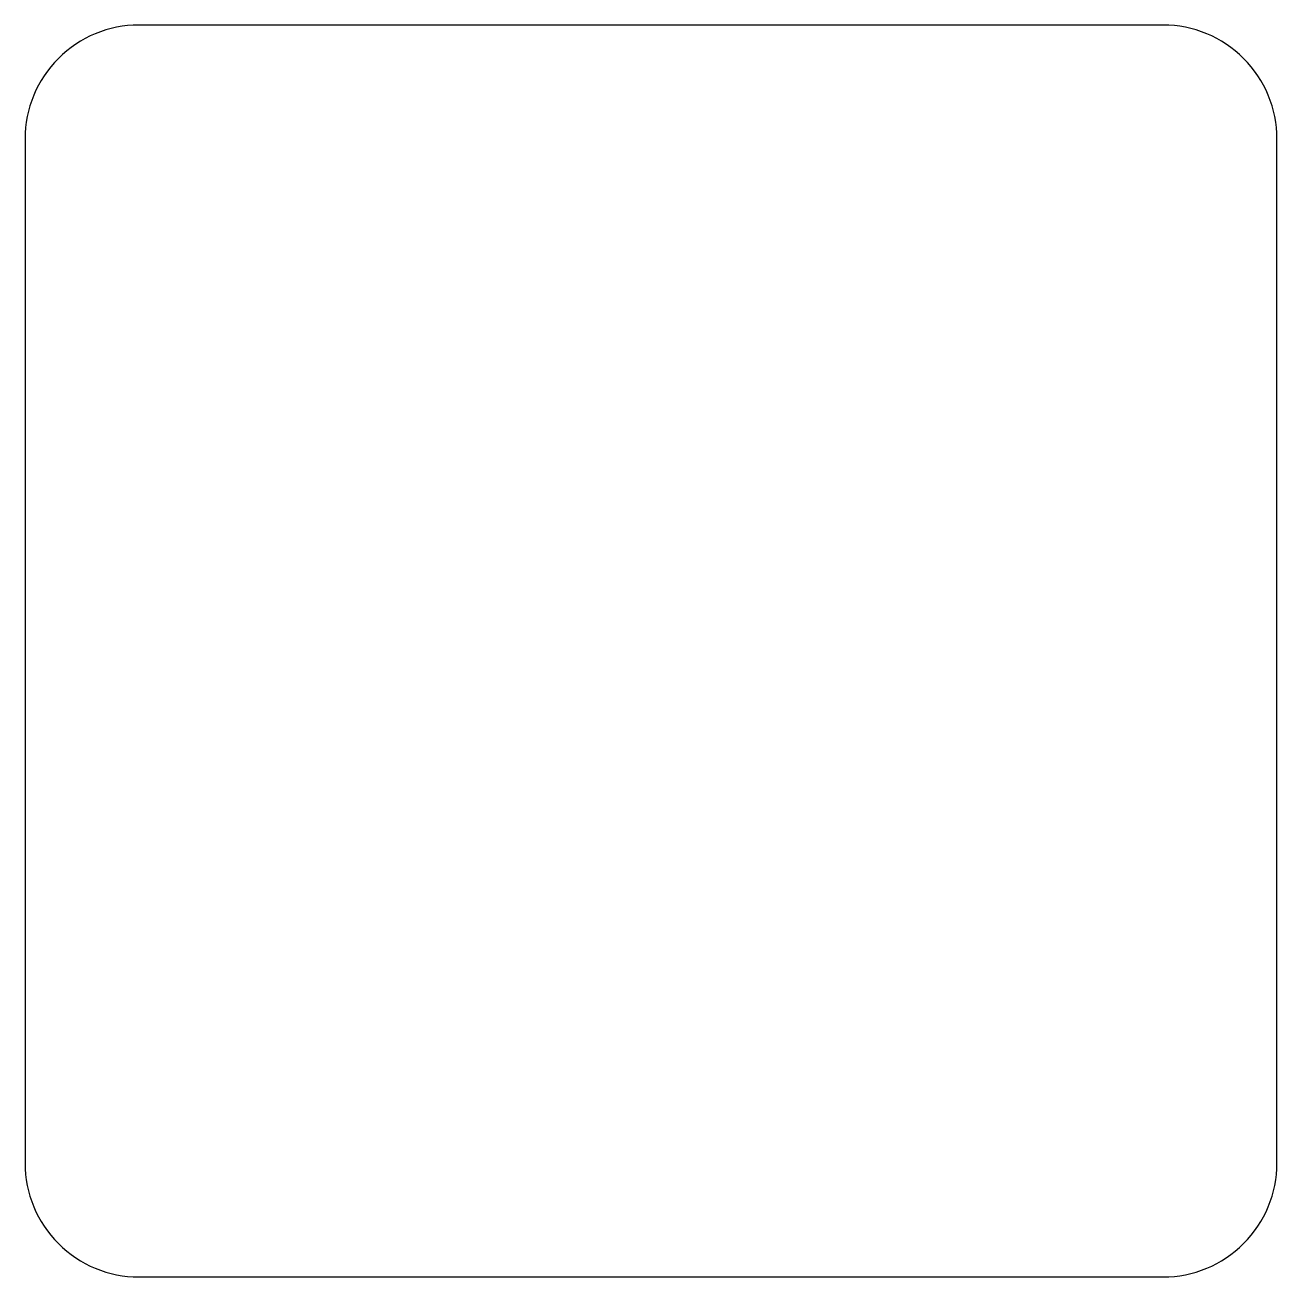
# Model space of a CAD drawing. Header units: millimetres. Extents: x -55 to 55, y -55 to 55.
import ezdxf

# ---------------------------------------------------------------- set-up
doc = ezdxf.new("R2010")
doc.units = ezdxf.units.MM
doc.layers.get('0').update_dxf_attribs({"lineweight": 25, "true_color": 0xffffff})

msp = doc.modelspace()

# ---------------------------------------------------------------- linework, layer by layer
msp.add_lwpolyline([(-45, 55, 0.414214), (-55, 45), (-55, -45, 0.414214), (-45, -55), (45, -55, 0.414214), (55, -45), (55, 45, 0.414214), (45, 55)], format="xyb", close=True)

doc.saveas('drawing.dxf')
